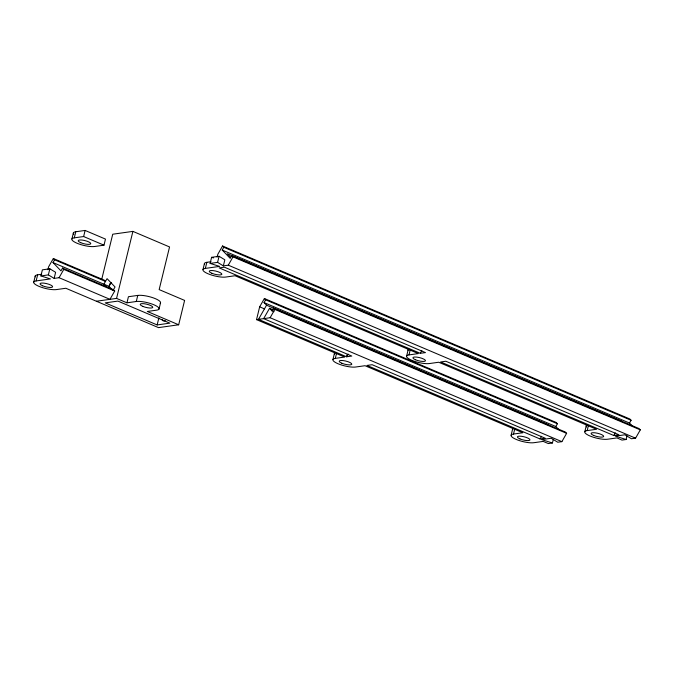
<?xml version="1.0" encoding="UTF-8"?>
<svg xmlns="http://www.w3.org/2000/svg" width="674" height="674" viewBox="0 0 674 674"><rect width="100%" height="100%" fill="white"/><g stroke="black" fill="none" stroke-linecap="round" stroke-linejoin="round"><path stroke-width="1.01" d="M33.776 282.027L35.259 275.936M101.757 279.238L112.727 234.215L132.896 231.384L169.553 246.954L159.157 289.601L184.609 300.41L178.669 324.784L158.5 327.623L65.841 288.261L56.506 289.576A12.975 3.311 13.7 0 1 38.856 286.298A12.975 3.311 13.7 0 1 36.143 280.923L37.626 274.832L41.78 274.251M40.903 275.944L42.386 269.844L49.859 268.8L55.622 272.304L54.139 278.396L48.368 274.891L40.903 275.944L50.407 278.918L36.143 280.923M47.896 269.693L48.595 266.82L53.33 258.513L104.243 280.131L105.489 281.429L103.906 284.201L106.812 287.217M48.368 274.891L49.859 268.8M71.916 238.95L73.399 232.859M74.292 237.846L75.774 231.755L85.109 230.441L105.473 239.093L103.99 245.184L94.655 246.499A12.975 3.311 13.7 0 1 76.996 243.221A12.975 3.311 13.7 0 1 74.292 237.846L83.627 236.54L103.99 245.184M83.627 236.54L85.109 230.441M109.196 286.56L109.921 283.594M96.39 301.236L116.56 298.405L132.896 231.384M116.56 298.405L126.948 302.82L128.431 296.72L137.766 295.414A12.975 3.311 13.7 0 1 153.293 297.866A12.975 3.311 13.7 0 1 160.218 303.334M126.948 302.82L136.283 301.505L137.766 295.414M159.022 309.046L160.505 302.955M157.143 324.935L169.848 323.149L117.916 301.093L105.22 302.879L157.143 324.935L158.879 317.825M202.992 269.507L204.475 263.416M627.014 435.851L626.121 439.507L621.984 440.088L616.895 437.923L607.56 439.237A12.975 3.311 13.7 0 1 589.902 435.96A12.975 3.311 13.7 0 1 587.189 430.585L596.532 429.279L438.707 362.241L429.372 363.556A12.975 3.311 13.7 0 1 411.713 360.278A12.975 3.311 13.7 0 1 409 354.903L418.343 353.589L235.058 275.742L225.723 277.056A12.975 3.311 13.7 0 1 208.072 273.779A12.975 3.311 13.7 0 1 205.359 268.404L206.842 262.312L210.996 261.731M210.12 263.416L211.602 257.325L219.075 256.28L224.838 259.785L223.355 265.876L217.584 262.371L210.12 263.416L219.623 266.399L205.359 268.404M217.112 257.173L217.812 254.3L222.546 245.993L629.836 418.984L631.083 420.281L629.508 423.053L632.406 426.069M217.584 262.371L219.075 256.28M553.329 439.322L552.436 442.978L548.299 443.559L543.21 441.394L533.867 442.708A12.975 3.311 13.7 0 1 516.217 439.431A12.975 3.311 13.7 0 1 513.504 434.056L522.847 432.742L365.022 365.712L355.678 367.018A12.975 3.311 13.7 0 1 338.028 363.741A12.975 3.311 13.7 0 1 335.315 358.374L344.658 357.06L256.533 319.628L259.659 306.839L264.385 298.523L556.151 422.455L557.398 423.752L555.814 426.516L558.721 429.532M332.948 359.478L334.43 353.378M335.315 358.374L336.553 353.294M347.093 354.751L346.596 356.782L258.479 319.358L266.55 305.187L264.056 302.592L265.632 299.82L264.385 298.523M406.633 356.007L408.115 349.916M409 354.903L410.239 349.823M511.136 435.16L512.619 429.068M513.504 434.056L514.742 428.976M584.821 431.689L586.304 425.597M587.189 430.585L588.427 425.513M54.139 278.396L59.068 277.705L109.972 299.332L114.706 291.016L113.459 289.727L62.547 268.1L60.972 270.872L53.002 262.574L54.577 259.802L53.33 258.513M59.068 277.705L63.794 269.398L62.547 268.1M113.459 289.727L115.035 286.956L107.065 278.665L105.489 281.429L54.577 259.802M626.121 439.507L615.354 436.129L624.891 434.789L631.428 438.757L635.574 438.176L640.3 429.869L639.053 428.571L231.763 255.581L230.188 258.353L222.218 250.054L223.793 247.282L222.546 245.993M223.355 265.876L228.284 265.185L233.01 256.878L231.763 255.581M273.408 309.939L269.533 308.296L263.652 318.634L351.769 356.057L346.596 356.782L348.155 354.044M273.964 311.708L272.026 310.891L273.602 308.119L565.368 432.042L566.615 433.34L561.88 441.647L557.743 442.228L551.206 438.252L541.669 439.6L552.436 442.978M256.533 319.628L270.122 317.724L274.849 309.417L273.602 308.119M420.281 353.319L425.454 352.595L224.358 267.174L219.185 267.898L420.281 353.319L421.84 350.581M540.059 438.959L545.232 438.235L372.132 364.71L366.959 365.434L540.059 438.959L541.567 436.297M613.744 435.488L618.917 434.764L445.817 361.239L440.644 361.972L613.744 435.488L615.252 432.834M112.727 290.241L109.003 286.366L111.244 282.423M211.602 257.325L213.506 257.923M223.793 247.282L631.083 420.281M222.218 250.054L629.508 423.053M621.816 421.317L227.256 253.727L230.238 256.836M233.01 256.878L640.3 429.869M228.284 265.185L635.574 438.176M265.632 299.82L557.398 423.752M264.056 302.592L555.814 426.516M266.55 305.187L548.13 424.788M274.849 309.417L566.615 433.34M259.659 306.839L264.486 308.886M270.122 317.724L561.88 441.647M53.002 262.574L109.003 286.366M63.794 269.398L114.706 291.016M178.669 324.784L147.311 311.464L156.646 310.158A12.975 3.311 13.7 0 0 153.933 304.783A12.975 3.311 13.7 0 0 136.283 301.505M269.533 308.296L272.026 310.891M512.552 429.498A12.975 3.311 13.7 0 1 513.403 428.386M334.506 354.288A12.975 3.311 13.7 0 1 335.214 352.696M165.332 320.605A6.487 3.387 -67 0 1 162.063 319.653M35.326 276.837A12.975 3.311 13.7 0 1 37.626 274.832M408.048 350.345A12.975 3.311 13.7 0 1 408.899 349.225M204.542 264.318A12.975 3.311 13.7 0 1 206.842 262.312M586.734 427.021A12.975 3.311 13.7 0 1 587.088 424.915M73.828 234.282A12.975 3.311 13.7 0 1 75.774 231.755M519.957 438.909A6.487 1.66 13.7 0 0 529.966 439.987A6.487 1.66 13.7 0 0 521.145 436.246A6.487 1.66 13.7 0 0 519.957 438.909M341.769 363.219A6.487 1.66 13.7 0 0 351.777 364.305A6.487 1.66 13.7 0 0 342.956 360.556A6.487 1.66 13.7 0 0 341.769 363.219M42.588 285.776A6.487 1.66 13.7 0 0 52.606 286.863A6.487 1.66 13.7 0 0 43.785 283.114A6.487 1.66 13.7 0 0 42.588 285.776M142.728 306.35A6.487 1.66 13.7 0 0 152.745 307.437A6.487 1.66 13.7 0 0 143.924 303.696A6.487 1.66 13.7 0 0 142.728 306.35M415.454 359.756A6.487 1.66 13.7 0 0 425.463 360.834A6.487 1.66 13.7 0 0 416.642 357.094A6.487 1.66 13.7 0 0 415.454 359.756M211.805 273.256A6.487 1.66 13.7 0 0 221.822 274.343A6.487 1.66 13.7 0 0 213.001 270.594A6.487 1.66 13.7 0 0 211.805 273.256M593.642 435.438A6.487 1.66 13.7 0 0 603.651 436.525A6.487 1.66 13.7 0 0 594.83 432.775A6.487 1.66 13.7 0 0 593.642 435.438M80.737 242.699A6.487 1.66 13.7 0 0 90.746 243.786A6.487 1.66 13.7 0 0 81.925 240.037A6.487 1.66 13.7 0 0 80.737 242.699"/></g></svg>
